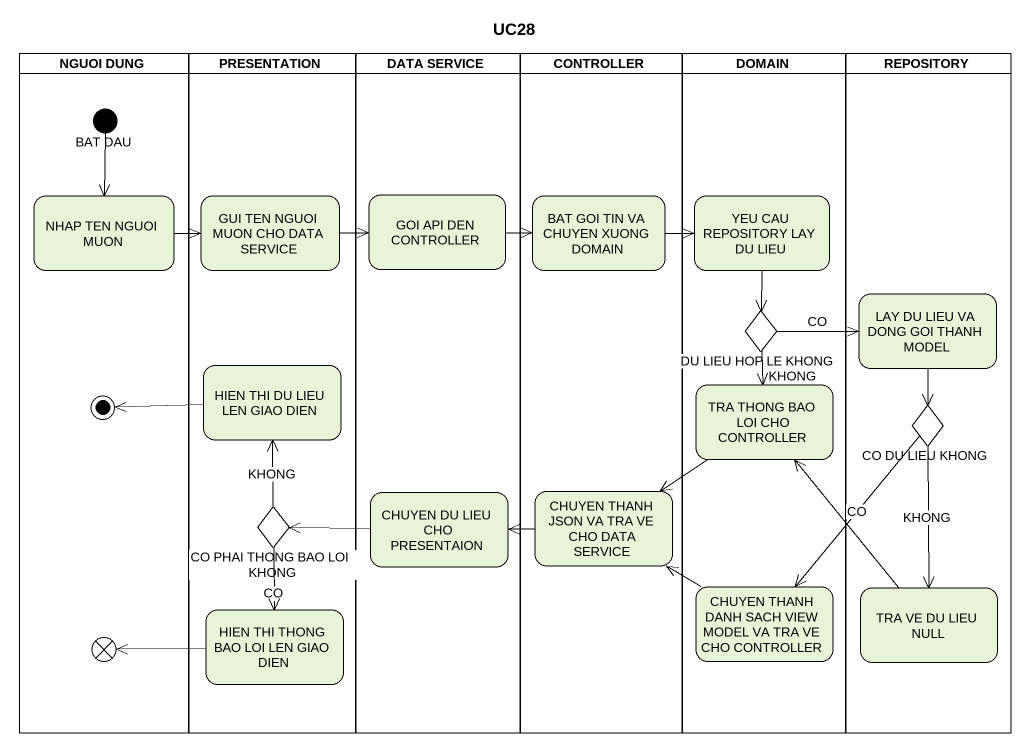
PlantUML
@startuml
title UC28
hide empty description
state "NGUOI DUNG" as NGUOI_DUNG <<partition>> {
  state "BAT DAU" as BAT_DAU <<start>>
  state "NHAP TEN NGUOI MUON" as NHAP_TEN_NGUOI_MUON
  state final1 <<end>>
  state flowfinal1 <<end>>
}
state PRESENTATION <<partition>> {
  state "GUI TEN NGUOI MUON CHO DATA SERVICE" as GUI_TEN_NGUOI_MUON_CHO_DATA
  state "HIEN THI DU LIEU LEN GIAO DIEN" as HIEN_THI_DU_LIEU_LEN_GIAO
  state "CO PHAI THONG BAO LOI KHONG" as CO_PHAI_THONG_BAO_LOI_KHONG <<choice>>
  state "HIEN THI THONG BAO LOI LEN GIAO DIEN" as HIEN_THI_THONG_BAO_LOI_LEN
}
state "DATA SERVICE" as DATA_SERVICE <<partition>> {
  state "GOI API DEN CONTROLLER" as GOI_API_DEN_CONTROLLER
  state "CHUYEN DU LIEU CHO PRESENTAION" as CHUYEN_DU_LIEU_CHO
}
state CONTROLLER <<partition>> {
  state "BAT GOI TIN VA CHUYEN XUONG DOMAIN" as BAT_GOI_TIN_VA_CHUYEN_XUONG
  state "CHUYEN THANH JSON VA TRA VE CHO DATA SERVICE" as CHUYEN_THANH_JSON_VA_TRA_VE
}
state DOMAIN <<partition>> {
  state "YEU CAU REPOSITORY LAY DU LIEU" as YEU_CAU_REPOSITORY_LAY_DU
  state "DU LIEU HOP LE KHONG" as DU_LIEU_HOP_LE_KHONG <<choice>>
  state "TRA THONG BAO LOI CHO CONTROLLER" as TRA_THONG_BAO_LOI_CHO
  state "CHUYEN THANH DANH SACH VIEW MODEL VA TRA VE CHO CONTROLLER" as CHUYEN_THANH_DANH_SACH_VIEW
}
state REPOSITORY <<partition>> {
  state "LAY DU LIEU VA DONG GOI THANH MODEL" as LAY_DU_LIEU_VA_DONG_GOI
  state "CO DU LIEU KHONG" as CO_DU_LIEU_KHONG <<choice>>
  state "TRA VE DU LIEU NULL" as TRA_VE_DU_LIEU_NULL
}
BAT_DAU --> NHAP_TEN_NGUOI_MUON
NHAP_TEN_NGUOI_MUON -right-> GUI_TEN_NGUOI_MUON_CHO_DATA
GUI_TEN_NGUOI_MUON_CHO_DATA -right-> GOI_API_DEN_CONTROLLER
GOI_API_DEN_CONTROLLER -right-> BAT_GOI_TIN_VA_CHUYEN_XUONG
BAT_GOI_TIN_VA_CHUYEN_XUONG -right-> YEU_CAU_REPOSITORY_LAY_DU
YEU_CAU_REPOSITORY_LAY_DU --> DU_LIEU_HOP_LE_KHONG
DU_LIEU_HOP_LE_KHONG -right-> LAY_DU_LIEU_VA_DONG_GOI : CO
DU_LIEU_HOP_LE_KHONG --> TRA_THONG_BAO_LOI_CHO : KHONG
LAY_DU_LIEU_VA_DONG_GOI --> CO_DU_LIEU_KHONG
HIEN_THI_DU_LIEU_LEN_GIAO -left-> final1
TRA_THONG_BAO_LOI_CHO --> CHUYEN_THANH_JSON_VA_TRA_VE
CO_DU_LIEU_KHONG --> CHUYEN_THANH_DANH_SACH_VIEW : CO
CO_DU_LIEU_KHONG --> TRA_VE_DU_LIEU_NULL : KHONG
CO_PHAI_THONG_BAO_LOI_KHONG -up-> HIEN_THI_DU_LIEU_LEN_GIAO : KHONG
CO_PHAI_THONG_BAO_LOI_KHONG --> HIEN_THI_THONG_BAO_LOI_LEN : CO
CHUYEN_DU_LIEU_CHO -left-> CO_PHAI_THONG_BAO_LOI_KHONG
CHUYEN_THANH_JSON_VA_TRA_VE -left-> CHUYEN_DU_LIEU_CHO
CHUYEN_THANH_DANH_SACH_VIEW -left-> CHUYEN_THANH_JSON_VA_TRA_VE
TRA_VE_DU_LIEU_NULL -up-> TRA_THONG_BAO_LOI_CHO
HIEN_THI_THONG_BAO_LOI_LEN -left-> flowfinal1
@enduml
